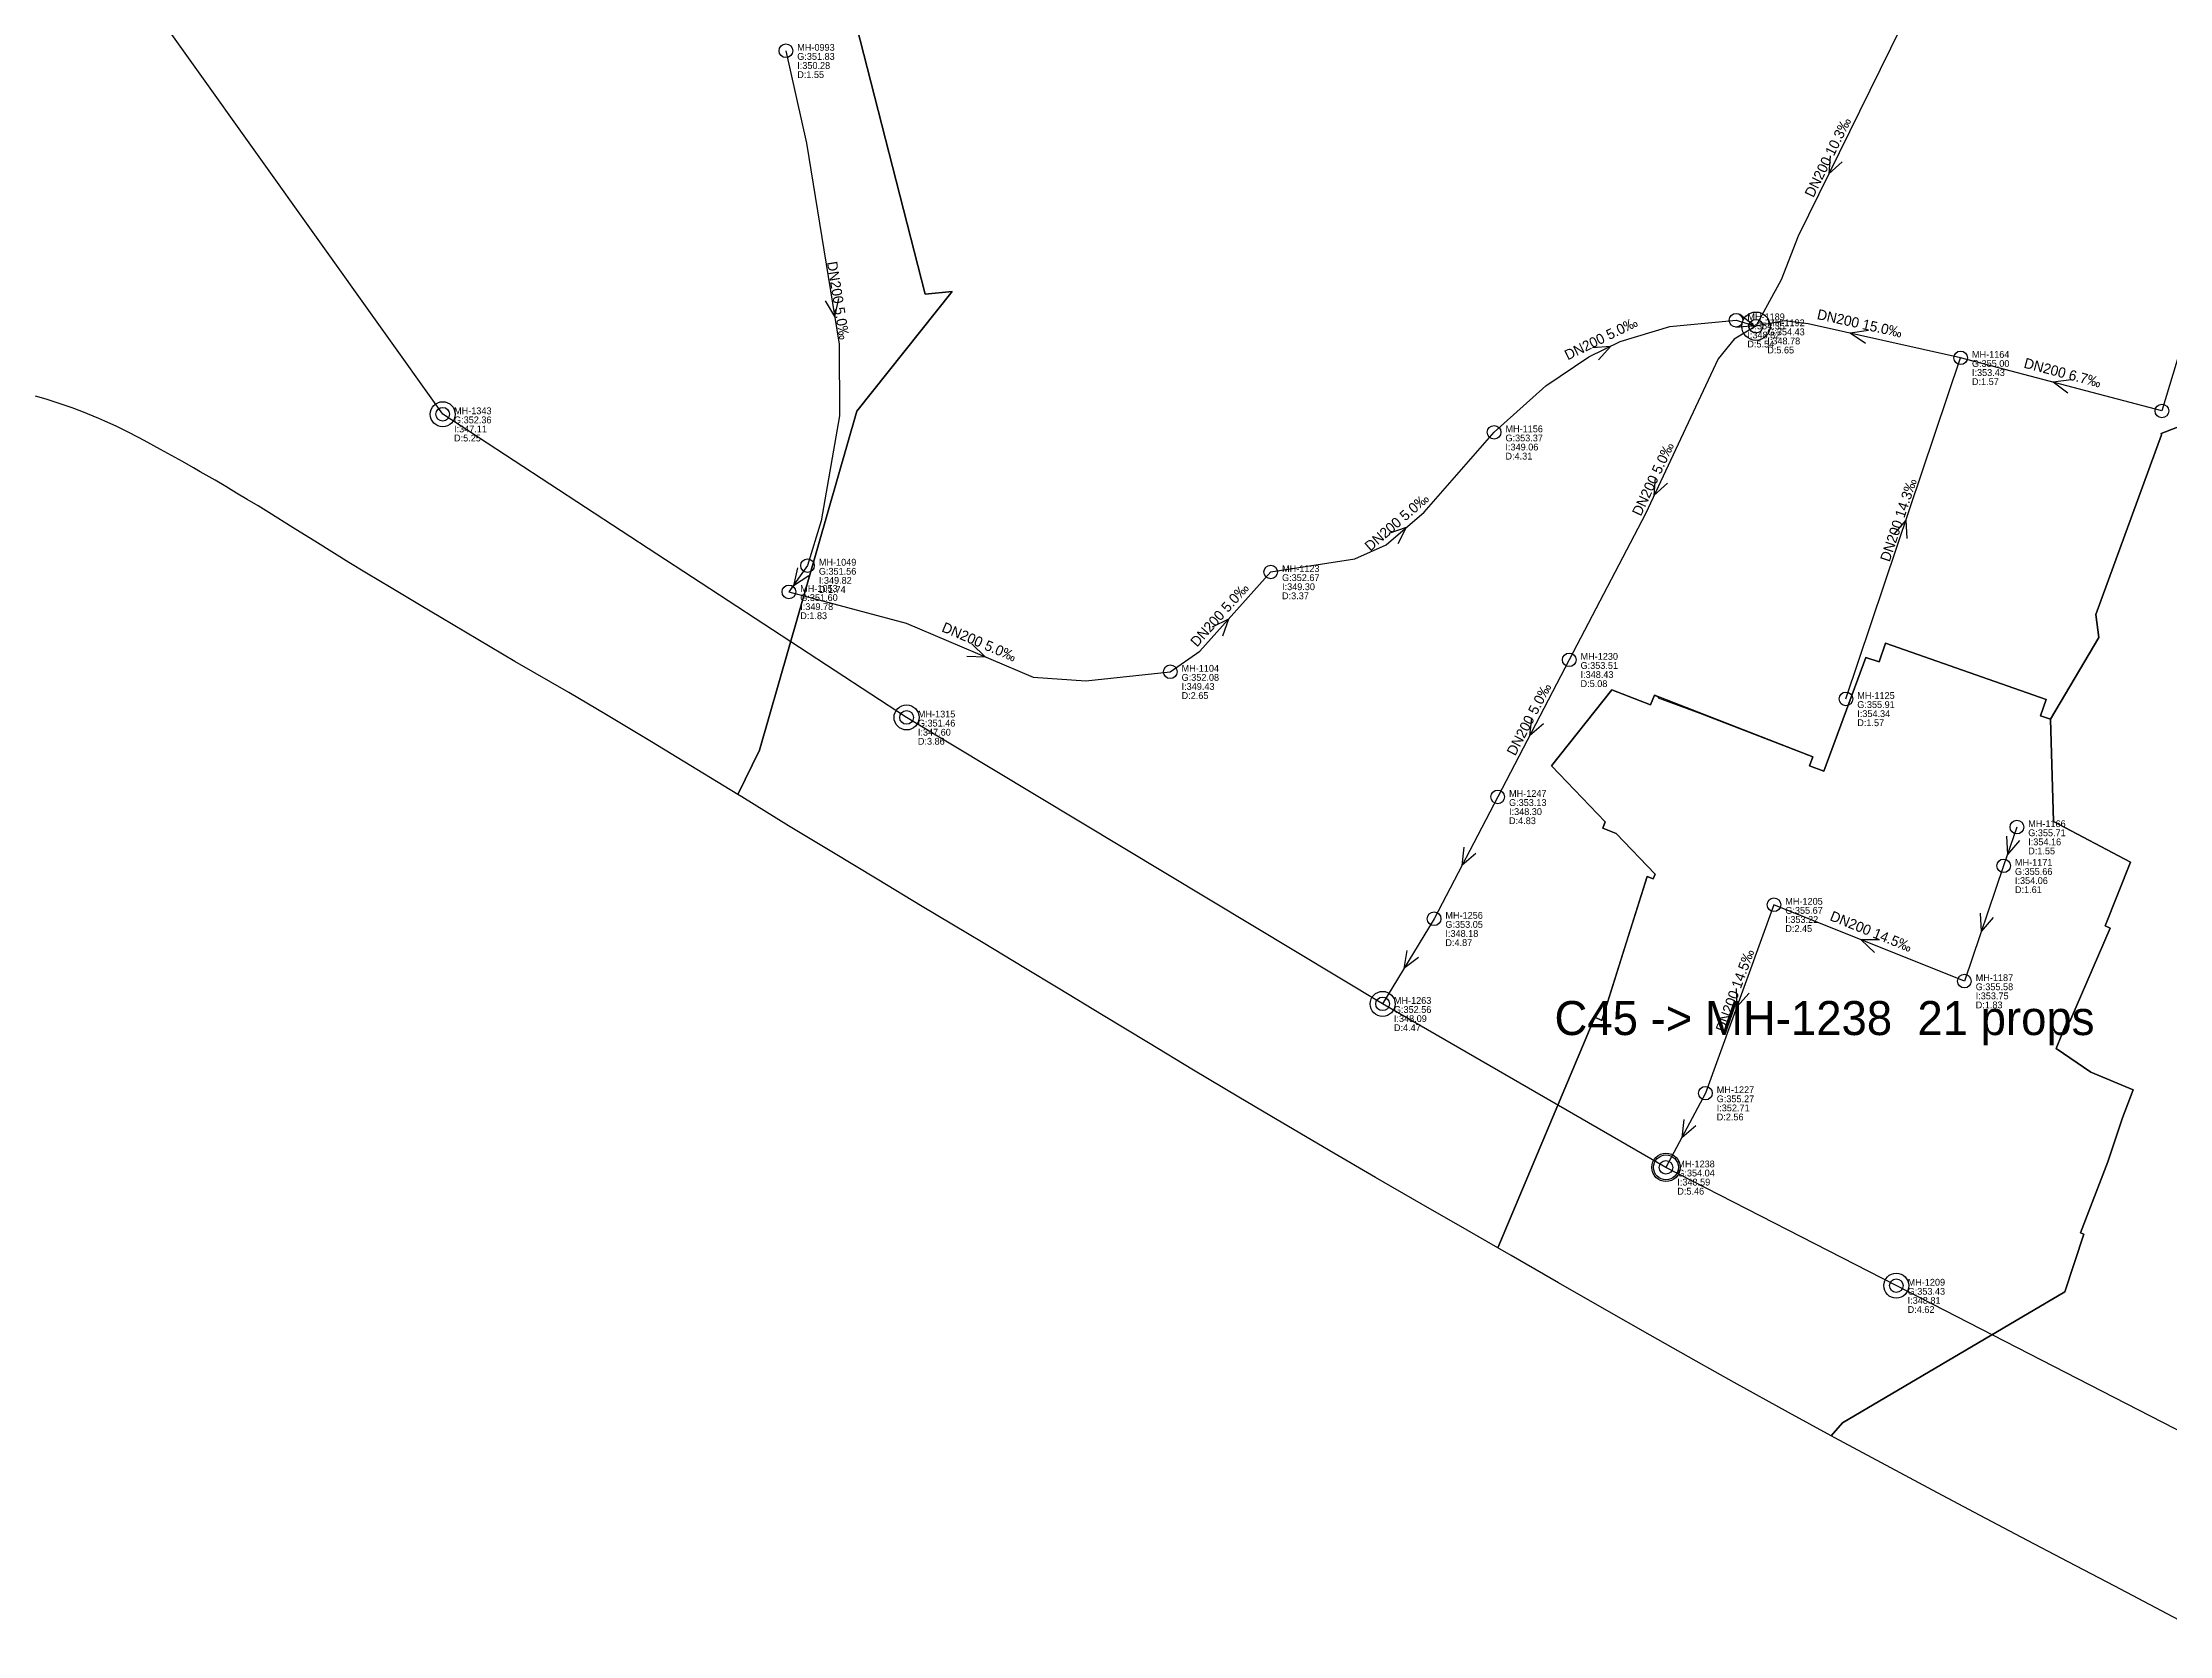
# Model space of a CAD drawing. Header units: metres. Extents: x 449148 to 451990, y 2566737 to 2570847.
# Drawn here: x 450435.2 to 450810.2, y 2567282.7 to 2567563.4 of the extents above; entities that cross this region are included whole.
import ezdxf
from ezdxf.enums import TextEntityAlignment as Align

# ---------------------------------------------------------------- set-up
doc = ezdxf.new("R2010")
doc.units = ezdxf.units.M
for name, color, linetype in [('SEW-CATCHMENT', 4, 'Continuous'), ('SEW-CATCHMENT-LABEL', 4, 'Continuous'), ('SEW-DROP', 6, 'Continuous'), ('SEW-LABEL', 2, 'Continuous'), ('SEW-MAIN-PIPE', 5, 'Continuous'), ('SEW-MH', 7, 'Continuous'), ('SEW-MH-LABEL', 8, 'Continuous'), ('SEW-PIPE-DN200', 3, 'Continuous'), ('SEW-TRUNK-MH', 7, 'Continuous')]:
    doc.layers.add(name, color=color, linetype=linetype)

msp = doc.modelspace()

# ---------------------------------------------------------------- linework, layer by layer
at = {"layer": 'SEW-CATCHMENT'}
for points in [[(450578.11, 2567568.89), (450590.87, 2567519.05), (450595.62, 2567519.51), (450578.79, 2567498.45), (450561.63, 2567438.67), (450557.81, 2567430.87), (450550.57, 2567435.31), (450542.62, 2567440.16), (450534.64, 2567444.95), (450528.02, 2567448.86), (450518.52, 2567454.33), (450514.15, 2567456.92), (450509.8, 2567459.51), (450505.44, 2567462.1), (450502.01, 2567464.14), (450496.73, 2567467.29), (450492.38, 2567469.9), (450489.26, 2567471.8), (450483.72, 2567475.22), (450479.41, 2567477.91), (450475.12, 2567480.61), (450473.23, 2567481.75), (450471.34, 2567482.89), (450469.44, 2567484.02), (450467.55, 2567485.14), (450465.65, 2567486.26), (450463.03, 2567487.78), (450461.83, 2567488.48), (450459.91, 2567489.56), (450457.98, 2567490.64), (450456.05, 2567491.7), (450453.17, 2567493.25), (450452.16, 2567493.78), (450450.2, 2567494.8), (450448.22, 2567495.78), (450446.22, 2567496.71), (450445.15, 2567497.18), (450442.14, 2567498.4), (450440.45, 2567499.03), (450437.99, 2567499.88), (450435.89, 2567500.56), (450433.97, 2567501.11)], [(450831.56, 2567503.32), (450808.77, 2567494.53), (450808.86, 2567494.28), (450797.24, 2567462.59), (450797.79, 2567458.58), (450789.24, 2567444.16), (450787.49, 2567444.74), (450788.5, 2567447.64), (450760.19, 2567457.58), (450759.03, 2567454.25), (450756.7, 2567455.03), (450749.32, 2567434.97), (450746.77, 2567435.95), (450747.37, 2567437.51), (450719.42, 2567448.36), (450718.77, 2567446.7), (450711.92, 2567449.33), (450701.27, 2567435.94), (450710.76, 2567426.04), (450710.32, 2567424.92), (450712.7, 2567424.02), (450719.55, 2567416.86), (450719.2, 2567416.03), (450718.14, 2567416.43), (450714.53, 2567404.93), (450714.53, 2567404.93), (450710.16, 2567391.02), (450708.93, 2567391.61), (450691.83, 2567350.97), (450686.39, 2567354.1), (450678.32, 2567358.74), (450670.26, 2567363.39), (450662.21, 2567368.07), (450651.61, 2567374.29), (450646.17, 2567377.52), (450638.19, 2567382.3), (450630.21, 2567387.11), (450622.25, 2567391.93), (450614.29, 2567396.75), (450608.27, 2567400.38), (450601.06, 2567404.72), (450598.34, 2567406.36), (450590.35, 2567411.15), (450582.37, 2567415.94), (450574.4, 2567420.75), (450566.78, 2567425.38), (450558.51, 2567430.45), (450557.81, 2567430.87), (450561.63, 2567438.67), (450578.79, 2567498.45), (450595.62, 2567519.51), (450590.87, 2567519.05), (450578.11, 2567568.89)], [(450817.07, 2567282.66), (450808.84, 2567287), (450800.6, 2567291.33), (450792.36, 2567295.66), (450784.11, 2567299.98), (450775.88, 2567304.32), (450769.33, 2567307.79), (450759.44, 2567313.07), (450751.24, 2567317.49), (450750.57, 2567317.85), (450752.57, 2567320.12), (450791.78, 2567343.25), (450795.16, 2567353.38), (450794.58, 2567353.65), (450799.4, 2567366.11), (450801.98, 2567373.87), (450803.86, 2567378.84), (450796.38, 2567381.96), (450790.27, 2567386.1), (450792.24, 2567391.02), (450792.65, 2567390.85), (450799.79, 2567407.35), (450798.89, 2567407.72), (450803.37, 2567418.96), (450789.81, 2567426.12), (450789.24, 2567444.16), (450797.79, 2567458.58), (450797.24, 2567462.59), (450808.86, 2567494.28), (450808.86, 2567494.28), (450808.77, 2567494.53), (450831.56, 2567503.32)]]:
    msp.add_lwpolyline(points, dxfattribs=at)
msp.add_lwpolyline([(450752.57, 2567320.12), (450750.57, 2567317.85), (450743.07, 2567321.94), (450733.5, 2567327.23), (450726.8, 2567330.99), (450718.7, 2567335.58), (450710.61, 2567340.19), (450702.54, 2567344.82), (450694.19, 2567349.62), (450691.83, 2567350.97), (450708.93, 2567391.61), (450710.16, 2567391.02), (450718.14, 2567416.43), (450719.2, 2567416.03), (450719.55, 2567416.86), (450712.7, 2567424.02), (450710.32, 2567424.92), (450710.76, 2567426.04), (450701.27, 2567435.94), (450711.92, 2567449.33), (450718.77, 2567446.7), (450719.42, 2567448.36), (450720.12, 2567448.09), (450720.07, 2567447.94), (450727.46, 2567445.24), (450747.37, 2567437.51), (450746.77, 2567435.95), (450746.77, 2567435.95), (450749.32, 2567434.97), (450756.7, 2567455.03), (450759.03, 2567454.25), (450760.19, 2567457.58), (450788.5, 2567447.64), (450787.49, 2567444.74), (450787.49, 2567444.74), (450789.24, 2567444.16), (450789.81, 2567426.12), (450803.37, 2567418.96), (450798.89, 2567407.72), (450799.79, 2567407.35), (450792.65, 2567390.85), (450792.24, 2567391.02), (450790.27, 2567386.1), (450796.38, 2567381.96), (450803.86, 2567378.84), (450801.98, 2567373.87), (450799.4, 2567366.11), (450794.58, 2567353.65), (450795.16, 2567353.38), (450791.78, 2567343.25), (450752.57, 2567320.12)], close=True, dxfattribs=at)
at = {"layer": 'SEW-DROP'}
for centre in [(450737.33, 2567513.42), (450737.33, 2567513.42), (450721.47, 2567365.16)]:
    msp.add_circle(centre, 2.5, dxfattribs=at)
at = {"layer": 'SEW-LABEL'}
for p, q in [((450750.41, 2567543.48), (450750.16, 2567540.26)), ((450752.56, 2567542.42), (450750.16, 2567540.26)), ((450573.21, 2567517.91), (450574.88, 2567515.14)), ((450575.58, 2567518.29), (450574.88, 2567515.14)), ((450733.8, 2567513.23), (450737.02, 2567513.52)), ((450734.48, 2567515.53), (450737.02, 2567513.52)), ((450708.53, 2567509.66), (450711.75, 2567509.9)), ((450709.58, 2567507.5), (450711.75, 2567509.9)), ((450757.16, 2567512.69), (450753.97, 2567512.17)), ((450756.64, 2567510.35), (450753.97, 2567512.17)), ((450792.92, 2567503.94), (450789.72, 2567503.55)), ((450792.31, 2567501.62), (450789.72, 2567503.55)), ((450719.54, 2567486.78), (450719.35, 2567483.56)), ((450721.71, 2567485.77), (450719.35, 2567483.56)), ((450672.67, 2567476.92), (450675.72, 2567477.98)), ((450674.24, 2567475.11), (450675.72, 2567477.98)), ((450761.7, 2567476.75), (450763.79, 2567479.21)), ((450763.97, 2567475.98), (450763.79, 2567479.21)), ((450568.36, 2567470.82), (450567.61, 2567467.68)), ((450570.32, 2567469.43), (450567.61, 2567467.68)), ((450641.52, 2567460.43), (450644.42, 2567461.87)), ((450643.31, 2567458.83), (450644.42, 2567461.87)), ((450599.11, 2567457.45), (450601.41, 2567455.17)), ((450598.18, 2567455.24), (450601.41, 2567455.17)), ((450697.74, 2567444.42), (450697.41, 2567441.21)), ((450699.86, 2567443.31), (450697.41, 2567441.21)), ((450781.52, 2567423.53), (450781.68, 2567420.3)), ((450685.82, 2567421.61), (450685.49, 2567418.39)), ((450687.95, 2567420.5), (450685.49, 2567418.39)), ((450783.79, 2567422.75), (450781.68, 2567420.3)), ((450776.89, 2567409.96), (450777.05, 2567406.73)), ((450779.16, 2567409.18), (450777.05, 2567406.73)), ((450758.24, 2567403.05), (450755.9, 2567405.28)), ((450759.13, 2567405.28), (450755.9, 2567405.28)), ((450675.79, 2567403.38), (450675.26, 2567400.2)), ((450677.84, 2567402.14), (450675.26, 2567400.2)), ((450733.85, 2567396.66), (450733.96, 2567393.43)), ((450736.11, 2567395.84), (450733.96, 2567393.43)), ((450724.59, 2567373.59), (450724.24, 2567370.38)), ((450726.71, 2567372.46), (450724.24, 2567370.38))]:
    msp.add_line(p, q, dxfattribs=at)
at = {"layer": 'SEW-MAIN-PIPE'}
for points in [[(450505.79, 2567497.91), (450450.88, 2567574.96)], [(450587.57, 2567444.46), (450505.79, 2567497.91)], [(450671.5, 2567393.98), (450587.57, 2567444.46)], [(450721.47, 2567365.16), (450671.5, 2567393.98)], [(450762.08, 2567344.31), (450721.47, 2567365.16)], [(450815.45, 2567316.89), (450762.08, 2567344.31)]]:
    msp.add_lwpolyline(points, dxfattribs=at)
at = {"layer": 'SEW-MH'}
for centre in [(450566.3, 2567561.97), (450733.82, 2567514.47), (450737.33, 2567513.42), (450773.42, 2567507.85), (450505.79, 2567497.91), (450808.91, 2567498.48), (450691.17, 2567494.72), (450570.11, 2567471.22), (450651.78, 2567470.1), (450566.83, 2567466.59), (450634.07, 2567452.52), (450704.41, 2567454.62), (450587.57, 2567444.46), (450753.2, 2567447.73), (450691.8, 2567430.46), (450783.34, 2567425.13), (450781, 2567418.31), (450740.51, 2567411.45), (450680.58, 2567408.98), (450774.08, 2567397.99), (450671.5, 2567393.98), (450728.42, 2567378.24), (450721.47, 2567365.16), (450762.08, 2567344.31)]:
    msp.add_circle(centre, 1.2, dxfattribs=at)
at = {"layer": 'SEW-PIPE-DN200'}
for points in [[(450764.62, 2567569.68), (450744.77, 2567529.3), (450741.75, 2567521.58), (450737.33, 2567513.42)], [(450566.3, 2567561.97), (450569.95, 2567545.69), (450575.67, 2567510.23), (450575.77, 2567497.64), (450572.49, 2567479.12), (450570.11, 2567471.22), (450570.11, 2567471.22)], [(450825.34, 2567552.83), (450808.91, 2567498.48)], [(450691.17, 2567494.72), (450691.17, 2567494.72), (450700.29, 2567502.89), (450707.89, 2567508.01), (450713.39, 2567510.7), (450722.16, 2567513.37), (450733.82, 2567514.47)], [(450737.33, 2567513.42), (450733.5, 2567511.12), (450730.65, 2567507.68), (450717.86, 2567480.36), (450704.41, 2567454.62)], [(450733.82, 2567514.47), (450733.82, 2567514.47), (450737.33, 2567513.42)], [(450773.42, 2567507.85), (450746.54, 2567513.82), (450742.3, 2567514.34), (450737.33, 2567513.42)], [(450753.2, 2567447.73), (450773.42, 2567507.85)], [(450808.91, 2567498.48), (450773.42, 2567507.85)], [(450651.78, 2567470.1), (450651.78, 2567470.1), (450666.59, 2567472.42), (450672.16, 2567474.9), (450678.82, 2567480.66), (450691.17, 2567494.72)], [(450570.11, 2567471.22), (450566.83, 2567466.59)], [(450634.07, 2567452.52), (450634.07, 2567452.52), (450639.3, 2567456.15), (450651.78, 2567470.1)], [(450566.83, 2567466.59), (450587.5, 2567461.06), (450609.92, 2567451.57), (450619.21, 2567450.94), (450634.07, 2567452.52)], [(450704.41, 2567454.62), (450691.8, 2567430.46)], [(450691.8, 2567430.46), (450680.58, 2567408.98)], [(450783.34, 2567425.13), (450781, 2567418.31)], [(450781, 2567418.31), (450774.08, 2567397.99)], [(450680.58, 2567408.98), (450671.5, 2567393.98)], [(450740.51, 2567411.45), (450728.42, 2567378.24)], [(450774.08, 2567397.99), (450740.51, 2567411.45)], [(450728.42, 2567378.24), (450721.47, 2567365.16)]]:
    msp.add_lwpolyline(points, dxfattribs=at)
at = {"layer": 'SEW-TRUNK-MH'}
for centre in [(450505.79, 2567497.91), (450587.57, 2567444.46), (450671.5, 2567393.98), (450721.47, 2567365.16), (450762.08, 2567344.31)]:
    msp.add_circle(centre, 2.2, dxfattribs=at)

# ---------------------------------------------------------------- texts
at = {"layer": 'SEW-CATCHMENT-LABEL'}
msp.add_text('C45 -> MH-1238  21 props', height=6, dxfattribs=at).set_placement((450749.42, 2567388.48), align=Align.CENTER)
at = {"layer": 'SEW-LABEL'}
for s, rotation, p in [('DN200 10.3‰', 63.8229, (450750.82, 2567542.81)), ('DN200 5.0‰', -80.8432, (450574.64, 2567517.82)), ('DN200 5.0‰', 26.0338, (450710.4, 2567510.44)), ('DN200 15.0‰', 347.4735, (450755.43, 2567513.05)), ('DN200 6.7‰', 345.2001, (450791.17, 2567504.36)), ('DN200 5.0‰', 64.9084, (450719.99, 2567486.12)), ('DN200 5.0‰', 40.898, (450674.59, 2567478.2)), ('DN200 14.3‰', 71.4061, (450763.31, 2567478.99)), ('DN200 5.0‰', 48.2106, (450643.42, 2567461.95)), ('DN200 5.0‰', -22.9401, (450600.03, 2567456.96)), ('DN200 5.0‰', 62.424, (450698.11, 2567443.74)), ('DN200 14.5‰', 338.1512, (450757.3, 2567405.92)), ('DN200 14.5‰', 69.9979, (450734.47, 2567396.04))]:
    msp.add_text(s, height=1.8, rotation=rotation, dxfattribs=at).set_placement(p, align=Align.CENTER)
at = {"layer": 'SEW-MH-LABEL'}
for s, p in [('MH-0993', (450568.3, 2567561.97)), ('G:351.83', (450568.3, 2567560.37)), ('D:1.55', (450568.3, 2567557.17)), ('I:350.28', (450568.3, 2567558.77)), ('G:354.35', (450735.82, 2567512.87)), ('MH-1189', (450735.82, 2567514.47)), ('G:354.43', (450739.33, 2567511.82)), ('MH-1192', (450739.33, 2567513.42)), ('D:5.54', (450735.82, 2567509.67)), ('I:348.82', (450735.82, 2567511.27)), ('D:5.65', (450739.33, 2567508.62)), ('I:348.78', (450739.33, 2567510.22)), ('G:355.00', (450775.42, 2567506.25)), ('MH-1164', (450775.42, 2567507.85)), ('I:353.43', (450775.42, 2567504.65)), ('D:1.57', (450775.42, 2567503.05)), ('MH-1343', (450507.79, 2567497.91)), ('G:352.36', (450507.79, 2567496.31)), ('D:5.25', (450507.79, 2567493.11)), ('I:347.11', (450507.79, 2567494.71)), ('G:353.37', (450693.17, 2567493.12)), ('MH-1156', (450693.17, 2567494.72)), ('D:4.31', (450693.17, 2567489.92)), ('I:349.06', (450693.17, 2567491.52)), ('MH-1049', (450572.11, 2567471.22)), ('G:351.56', (450572.11, 2567469.62)), ('I:349.82', (450572.11, 2567468.02)), ('G:352.67', (450653.78, 2567468.5)), ('MH-1123', (450653.78, 2567470.1)), ('I:349.30', (450653.78, 2567466.9)), ('G:351.60', (450568.83, 2567464.99)), ('MH-1053', (450568.83, 2567466.59)), ('I:349.78', (450568.83, 2567463.39)), ('D:1.74', (450572.11, 2567466.42)), ('D:3.37', (450653.78, 2567465.3)), ('D:1.83', (450568.83, 2567461.79)), ('MH-1104', (450636.07, 2567452.52)), ('G:353.51', (450706.41, 2567453.02)), ('MH-1230', (450706.41, 2567454.62)), ('G:352.08', (450636.07, 2567450.92)), ('I:349.43', (450636.07, 2567449.32)), ('D:5.08', (450706.41, 2567449.82)), ('I:348.43', (450706.41, 2567451.42)), ('MH-1315', (450589.57, 2567444.46)), ('D:2.65', (450636.07, 2567447.72)), ('G:355.91', (450755.2, 2567446.13)), ('MH-1125', (450755.2, 2567447.73)), ('I:354.34', (450755.2, 2567444.53)), ('G:351.46', (450589.57, 2567442.86)), ('I:347.60', (450589.57, 2567441.26)), ('D:1.57', (450755.2, 2567442.93)), ('D:3.86', (450589.57, 2567439.66)), ('MH-1247', (450693.8, 2567430.46)), ('G:353.13', (450693.8, 2567428.86)), ('D:4.83', (450693.8, 2567425.66)), ('I:348.30', (450693.8, 2567427.26)), ('G:355.71', (450785.34, 2567423.53)), ('MH-1166', (450785.34, 2567425.13)), ('I:354.16', (450785.34, 2567421.93)), ('MH-1171', (450783, 2567418.31)), ('D:1.55', (450785.34, 2567420.33)), ('G:355.66', (450783, 2567416.71)), ('I:354.06', (450783, 2567415.11)), ('MH-1205', (450742.51, 2567411.45)), ('D:1.61', (450783, 2567413.51)), ('G:353.05', (450682.58, 2567407.38)), ('MH-1256', (450682.58, 2567408.98)), ('G:355.67', (450742.51, 2567409.85)), ('I:353.22', (450742.51, 2567408.25)), ('D:4.87', (450682.58, 2567404.18)), ('I:348.18', (450682.58, 2567405.78)), ('D:2.45', (450742.51, 2567406.65)), ('G:355.58', (450776.08, 2567396.39)), ('MH-1187', (450776.08, 2567397.99)), ('G:352.56', (450673.5, 2567392.38)), ('MH-1263', (450673.5, 2567393.98)), ('D:1.83', (450776.08, 2567393.19)), ('I:353.75', (450776.08, 2567394.79)), ('D:4.47', (450673.5, 2567389.18)), ('I:348.09', (450673.5, 2567390.78)), ('MH-1227', (450730.42, 2567378.24)), ('G:355.27', (450730.42, 2567376.64)), ('D:2.56', (450730.42, 2567373.44)), ('I:352.71', (450730.42, 2567375.04)), ('G:354.04', (450723.47, 2567363.56)), ('MH-1238', (450723.47, 2567365.16)), ('I:348.59', (450723.47, 2567361.96)), ('D:5.46', (450723.47, 2567360.36)), ('MH-1209', (450764.08, 2567344.31)), ('G:353.43', (450764.08, 2567342.71)), ('D:4.62', (450764.08, 2567339.51)), ('I:348.81', (450764.08, 2567341.11))]:
    msp.add_text(s, height=1.2, dxfattribs=at).set_placement(p)

doc.saveas('drawing.dxf')
